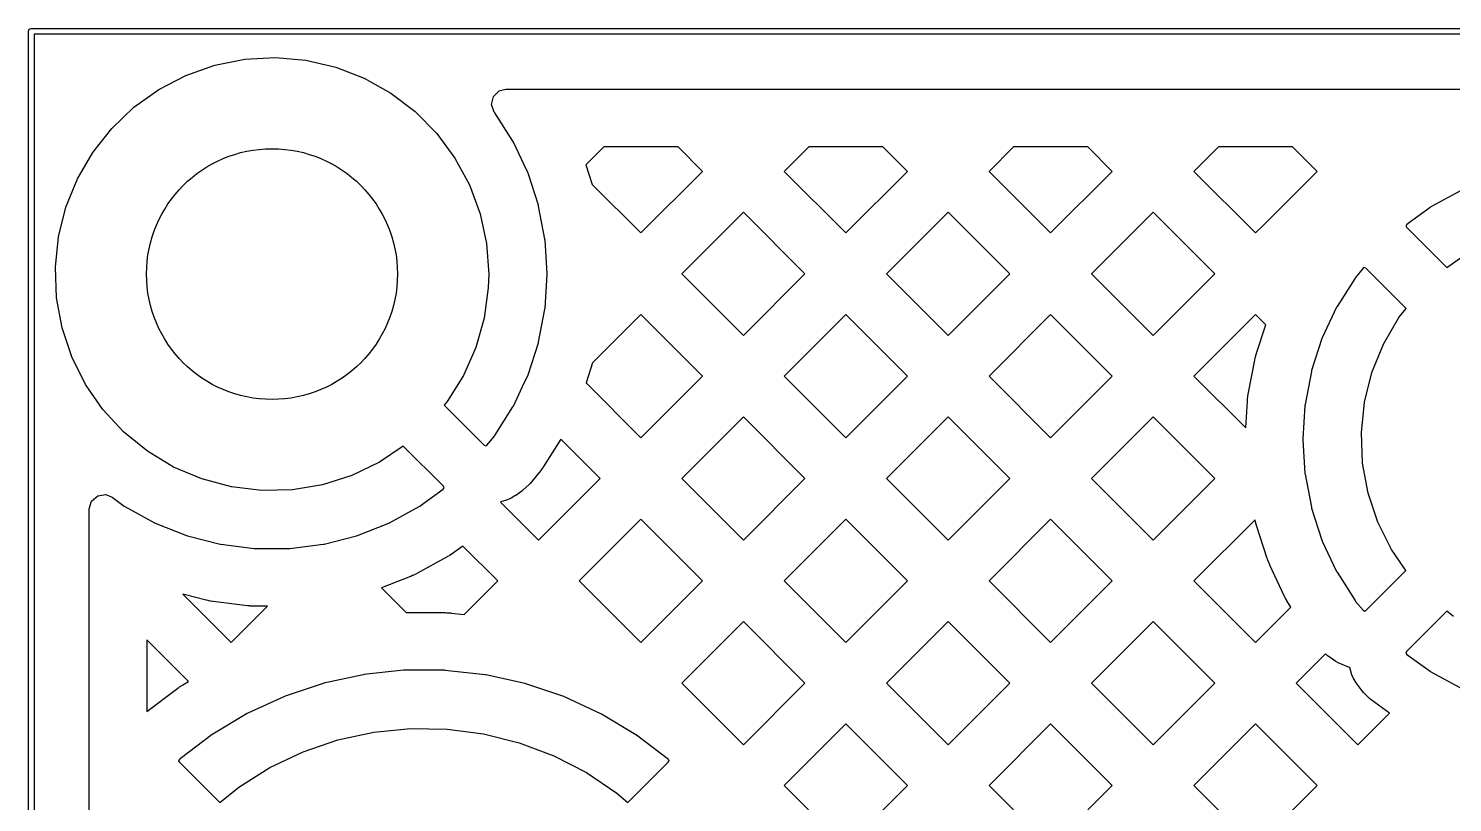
# Model space of a CAD drawing. Extents: x 54.1 to 108.3, y -71.1 to -40.8.
# Drawn here: x 54.06 to 66.55, y -47.64 to -40.84 of the extents above; entities that cross this region are included whole.
import ezdxf

# ---------------------------------------------------------------- set-up
doc = ezdxf.new("R2010")
doc.units = 0
doc.layers.add('BLACK', color=7, linetype='CONTINUOUS')

msp = doc.modelspace()

# ---------------------------------------------------------------- linework, layer by layer
at = {"layer": 'BLACK', "linetype": 'CONTINUOUS'}
for p, q in [((54.065, -40.87), (54.0723, -40.8523)), ((54.065, -71.07), (54.065, -40.87)), ((54.0723, -40.8523), (54.09, -40.845)), ((54.09, -40.845), (108.29, -40.845)), ((54.115, -40.895), (54.115, -71.045)), ((108.265, -40.895), (54.115, -40.895)), ((55.4454, -41.2563), (55.6986, -41.1673)), ((55.6986, -41.1673), (55.9619, -41.115)), ((55.9619, -41.115), (56.2298, -41.1002)), ((56.2298, -41.1002), (56.4972, -41.1234)), ((56.4972, -41.1234), (56.7587, -41.184)), ((56.7587, -41.184), (57.009, -41.2808)), ((55.2073, -41.38), (55.4454, -41.2563)), ((57.009, -41.2808), (57.2431, -41.412)), ((54.9889, -41.536), (55.2073, -41.38)), ((57.2431, -41.412), (57.4565, -41.5748)), ((58.1251, -41.5112), (58.1412, -41.442)), ((58.1412, -41.442), (58.1921, -41.3926)), ((58.1921, -41.3926), (58.2509, -41.378)), ((58.2509, -41.378), (107.656, -41.378)), ((54.7947, -41.7213), (54.9889, -41.536)), ((58.1489, -41.5781), (58.1251, -41.5112)), ((57.4565, -41.5748), (57.6448, -41.766)), ((58.1541, -41.5852), (58.1489, -41.5781)), ((58.3122, -41.8343), (58.1541, -41.5852)), ((54.6285, -41.932), (54.7947, -41.7213)), ((57.6448, -41.766), (57.8042, -41.9819)), ((54.4937, -42.1641), (54.6285, -41.932)), ((58.316, -41.8412), (58.3122, -41.8343)), ((58.41, -42.0409), (58.316, -41.8412)), ((59.1092, -41.884), (58.9523, -42.0409)), ((59.7596, -41.884), (59.1092, -41.884)), ((59.9746, -42.0991), (59.7596, -41.884)), ((60.9053, -41.884), (60.6902, -42.0991)), ((61.5556, -41.884), (60.9053, -41.884)), ((61.7707, -42.0991), (61.5556, -41.884)), ((62.7013, -41.884), (62.4863, -42.0991)), ((63.3517, -41.884), (62.7013, -41.884)), ((63.5667, -42.0991), (63.3517, -41.884)), ((64.4974, -41.884), (64.2823, -42.0991)), ((65.1477, -41.884), (64.4974, -41.884)), ((65.3628, -42.0991), (65.1477, -41.884)), ((57.8042, -41.9819), (57.9317, -42.2181)), ((58.4416, -42.1082), (58.41, -42.0409)), ((58.9523, -42.0409), (59.0083, -42.2132)), ((54.393, -42.4129), (54.4937, -42.1641)), ((58.4446, -42.1156), (58.4416, -42.1082)), ((58.5357, -42.3962), (58.4446, -42.1156)), ((59.4344, -42.6393), (59.9746, -42.0991)), ((60.6902, -42.0991), (61.2304, -42.6393)), ((61.2304, -42.6393), (61.7707, -42.0991)), ((62.4863, -42.0991), (63.0265, -42.6393)), ((63.0265, -42.6393), (63.5667, -42.0991)), ((63.5667, -42.0991), (63.5667, -42.0991)), ((64.2823, -42.0991), (64.8225, -42.6393)), ((64.8867, -42.5752), (65.3628, -42.0991)), ((57.9317, -42.2181), (58.0246, -42.4699)), ((59.0083, -42.2132), (59.4344, -42.6393)), ((66.6192, -42.2688), (66.3606, -42.4109)), ((54.3283, -42.6733), (54.393, -42.4129)), ((58.5377, -42.4039), (58.5357, -42.3962)), ((58.593, -42.6937), (58.5377, -42.4039)), ((66.354, -42.4152), (66.1488, -42.5643)), ((66.3606, -42.4109), (66.354, -42.4152)), ((58.0246, -42.4699), (58.081, -42.7323)), ((60.3324, -42.4568), (59.7922, -42.9971)), ((60.8727, -42.9971), (60.3324, -42.4568)), ((62.1285, -42.4568), (61.5882, -42.9971)), ((62.6687, -42.9971), (62.1285, -42.4568)), ((63.9245, -42.4568), (63.3843, -42.9971)), ((64.4648, -42.9971), (63.9245, -42.4568)), ((66.1488, -42.5643), (66.1403, -42.5752)), ((54.3009, -42.9403), (54.3283, -42.6733)), ((58.594, -42.7016), (58.593, -42.6937)), ((64.8225, -42.6393), (64.8867, -42.5752)), ((66.1403, -42.5752), (66.1473, -42.588)), ((66.1473, -42.588), (66.5009, -42.9417)), ((58.081, -42.7323), (58.1, -43)), ((58.6125, -42.996), (58.594, -42.7016)), ((54.3115, -43.2085), (54.3009, -42.9403)), ((65.7766, -42.9418), (65.7665, -42.949)), ((65.7899, -42.9491), (65.7766, -42.9418)), ((66.5009, -42.9417), (66.6573, -42.83)), ((58.1, -43), (58.0963, -43.1193)), ((58.594, -43.2984), (58.6125, -43.004)), ((58.6125, -43.004), (58.6125, -42.996)), ((59.7922, -42.9971), (60.3324, -43.5373)), ((60.3324, -43.5373), (60.8727, -42.9971)), ((61.5882, -42.9971), (62.1285, -43.5373)), ((62.1285, -43.5373), (62.6687, -42.9971)), ((62.6687, -42.9971), (62.6687, -42.9971)), ((63.3843, -42.9971), (63.9245, -43.5373)), ((63.9245, -43.5373), (64.4648, -42.9971)), ((65.6959, -43.0352), (65.5378, -43.2843)), ((65.7006, -43.0288), (65.6959, -43.0352)), ((65.7665, -42.949), (65.7006, -43.0288)), ((66.1422, -43.3014), (65.7899, -42.9491)), ((58.0963, -43.1193), (58.0605, -43.3853)), ((54.3597, -43.4725), (54.3115, -43.2085)), ((58.5377, -43.5961), (58.593, -43.3063)), ((58.593, -43.3063), (58.594, -43.2984)), ((65.534, -43.2912), (65.4084, -43.5582)), ((65.5378, -43.2843), (65.534, -43.2912)), ((66.0785, -43.382), (66.1422, -43.3014)), ((58.0605, -43.3853), (57.9877, -43.6436)), ((59.4344, -43.3549), (59.0111, -43.7781)), ((59.9746, -43.8951), (59.4344, -43.3549)), ((61.2304, -43.3549), (60.6902, -43.8951)), ((61.7707, -43.8951), (61.2304, -43.3549)), ((63.0265, -43.3549), (62.4863, -43.8951)), ((63.5667, -43.8951), (63.0265, -43.3549)), ((64.8226, -43.3549), (64.2823, -43.8951)), ((64.9126, -43.4449), (64.8226, -43.3549)), ((64.8318, -43.6936), (64.9126, -43.4449)), ((65.9437, -43.6141), (66.0785, -43.382)), ((54.4446, -43.7271), (54.3597, -43.4725)), ((65.4054, -43.5656), (65.3143, -43.8462)), ((65.4084, -43.5582), (65.4054, -43.5656)), ((57.9877, -43.6436), (57.8792, -43.8891)), ((58.4446, -43.8844), (58.5357, -43.6038)), ((58.5357, -43.6038), (58.5377, -43.5961)), ((64.8306, -43.6974), (64.8318, -43.6936)), ((65.843, -43.8629), (65.9437, -43.6141)), ((54.5646, -43.9672), (54.4446, -43.7271)), ((59.0111, -43.7781), (58.9538, -43.9547)), ((64.7592, -44.0528), (64.816, -43.7552)), ((64.816, -43.7552), (64.8168, -43.7513)), ((64.8168, -43.7513), (64.8203, -43.7357)), ((64.8203, -43.7357), (64.8212, -43.7319)), ((64.8212, -43.7319), (64.8251, -43.7165)), ((64.8251, -43.7165), (64.8262, -43.7127)), ((64.8262, -43.7127), (64.8306, -43.6974)), ((57.8792, -43.8891), (57.7371, -44.1168)), ((58.412, -43.9547), (58.4416, -43.8918)), ((58.4416, -43.8918), (58.4446, -43.8844)), ((59.4344, -44.4353), (59.9746, -43.8951)), ((60.6902, -43.8951), (61.2304, -44.4353)), ((61.2304, -44.4353), (61.7707, -43.8951)), ((62.4863, -43.8951), (63.0265, -44.4353)), ((63.0265, -44.4353), (63.5667, -43.8951)), ((63.5667, -43.8951), (63.5667, -43.8951)), ((64.2823, -43.8951), (64.7366, -44.3494)), ((65.3123, -43.8539), (65.257, -44.1437)), ((65.3143, -43.8462), (65.3123, -43.8539)), ((65.7783, -44.1233), (65.843, -43.8629)), ((54.7172, -44.188), (54.5646, -43.9672)), ((58.316, -44.1588), (58.412, -43.9547)), ((58.9538, -43.9547), (59.4344, -44.4353)), ((64.7561, -44.0724), (64.7585, -44.0567)), ((64.7585, -44.0567), (64.7592, -44.0528)), ((54.8994, -44.385), (54.7172, -44.188)), ((57.7371, -44.1168), (57.7092, -44.15)), ((57.7092, -44.15), (58.0601, -44.5009)), ((58.1541, -44.4148), (58.3122, -44.1657)), ((58.3122, -44.1657), (58.316, -44.1588)), ((64.7366, -44.3494), (64.7513, -44.1158)), ((64.7513, -44.1158), (64.7516, -44.1119)), ((64.7516, -44.1119), (64.7531, -44.096)), ((64.7531, -44.096), (64.7535, -44.0921)), ((64.7535, -44.0921), (64.7555, -44.0764)), ((64.7555, -44.0764), (64.7561, -44.0724)), ((65.256, -44.1516), (65.2375, -44.446)), ((65.257, -44.1437), (65.256, -44.1516)), ((65.7509, -44.3903), (65.7783, -44.1233)), ((60.3324, -44.2529), (59.7922, -44.7931)), ((60.8727, -44.7931), (60.3324, -44.2529)), ((62.1285, -44.2529), (61.5882, -44.7931)), ((62.6687, -44.7931), (62.1285, -44.2529)), ((63.9245, -44.2529), (63.3843, -44.7931)), ((64.4648, -44.7931), (63.9245, -44.2529)), ((55.1075, -44.5545), (54.8994, -44.385)), ((58.0835, -44.501), (58.1494, -44.4212)), ((58.1494, -44.4212), (58.1541, -44.4148)), ((65.2375, -44.446), (65.2375, -44.454)), ((65.7615, -44.6585), (65.7509, -44.3903)), ((55.3374, -44.6929), (55.1075, -44.5545)), ((57.3511, -44.5103), (57.1414, -44.6504)), ((57.7027, -44.862), (57.3511, -44.5103)), ((58.0601, -44.5009), (58.0734, -44.5082)), ((58.0734, -44.5082), (58.0835, -44.501)), ((58.732, -44.4485), (58.5792, -44.6893)), ((59.0766, -44.7931), (58.732, -44.4485)), ((65.2375, -44.454), (65.256, -44.7484)), ((55.5846, -44.7976), (55.3374, -44.6929)), ((57.1414, -44.6504), (56.8994, -44.7666)), ((58.577, -44.6926), (58.5681, -44.7058)), ((58.5792, -44.6893), (58.577, -44.6926)), ((65.8097, -44.9225), (65.7615, -44.6585)), ((55.844, -44.8663), (55.5846, -44.7976)), ((56.8994, -44.7666), (56.6435, -44.8475)), ((58.5418, -44.7407), (58.4628, -44.8363)), ((58.5364, -45.3334), (59.0766, -44.7931)), ((58.5443, -44.7376), (58.5418, -44.7407)), ((58.5541, -44.725), (58.5443, -44.7376)), ((58.5565, -44.7219), (58.5541, -44.725)), ((58.5658, -44.7091), (58.5565, -44.7219)), ((58.5681, -44.7058), (58.5658, -44.7091)), ((59.7922, -44.7931), (60.3324, -45.3334)), ((60.3324, -45.3334), (60.8727, -44.7931)), ((61.5882, -44.7931), (62.1285, -45.3334)), ((62.1285, -45.3334), (62.6687, -44.7931)), ((62.6687, -44.7931), (62.6687, -44.7931)), ((63.3843, -44.7931), (63.9245, -45.3334)), ((63.9245, -45.3334), (64.4648, -44.7931)), ((65.256, -44.7484), (65.257, -44.7563)), ((65.257, -44.7563), (65.3123, -45.0461)), ((54.618, -44.9917), (54.6717, -44.9452)), ((54.6717, -44.9452), (54.7419, -44.9351)), ((54.7419, -44.9351), (54.7981, -44.9579)), ((56.1105, -44.8979), (55.844, -44.8663)), ((56.3788, -44.8916), (56.1105, -44.8979)), ((56.6435, -44.8475), (56.3788, -44.8916)), ((57.5426, -45.001), (57.7012, -44.8857)), ((57.7012, -44.8857), (57.7097, -44.8748)), ((57.7097, -44.8748), (57.7027, -44.862)), ((58.3372, -44.9414), (58.3291, -44.9467)), ((58.3903, -44.9037), (58.3372, -44.9414)), ((58.403, -44.8933), (58.3903, -44.9037)), ((58.4515, -44.8482), (58.403, -44.8933)), ((58.4628, -44.8363), (58.4515, -44.8482)), ((65.8946, -45.1771), (65.8097, -44.9225)), ((54.598, -45.0598), (54.618, -44.9917)), ((54.598, -47.8051), (54.598, -45.0598)), ((54.7981, -44.9579), (54.904, -45.0348)), ((54.904, -45.0348), (54.9106, -45.0391)), ((54.9106, -45.0391), (55.1692, -45.1812)), ((57.2308, -45.1812), (57.4893, -45.0391)), ((57.4893, -45.0391), (57.496, -45.0348)), ((57.496, -45.0348), (57.5426, -45.001)), ((58.2048, -44.9967), (58.204, -45.001)), ((58.204, -45.001), (58.5364, -45.3334)), ((58.264, -44.9804), (58.2048, -44.9967)), ((58.2956, -44.9669), (58.264, -44.9804)), ((58.3291, -44.9467), (58.2956, -44.9669)), ((65.3123, -45.0461), (65.3143, -45.0538)), ((65.3143, -45.0538), (65.4054, -45.3344)), ((55.1692, -45.1812), (55.1764, -45.1846)), ((55.1764, -45.1846), (55.4507, -45.2932)), ((56.9493, -45.2932), (57.2236, -45.1846)), ((57.2236, -45.1846), (57.2308, -45.1812)), ((59.4344, -45.1509), (58.8942, -45.6912)), ((59.9746, -45.6912), (59.4344, -45.1509)), ((61.2304, -45.1509), (60.6902, -45.6912)), ((61.7707, -45.6912), (61.2304, -45.1509)), ((63.0265, -45.1509), (62.4863, -45.6912)), ((63.5667, -45.6912), (63.0265, -45.1509)), ((64.8183, -45.1552), (64.2823, -45.6912)), ((64.8203, -45.1643), (64.8183, -45.1552)), ((64.8212, -45.1681), (64.8203, -45.1643)), ((64.8251, -45.1835), (64.8212, -45.1681)), ((64.8262, -45.1873), (64.8251, -45.1835)), ((64.8306, -45.2026), (64.8262, -45.1873)), ((66.0146, -45.4172), (65.8946, -45.1771)), ((55.4507, -45.2932), (55.4582, -45.2957)), ((55.4582, -45.2957), (55.7441, -45.369)), ((56.6559, -45.369), (56.9418, -45.2957)), ((56.9418, -45.2957), (56.9493, -45.2932)), ((64.8318, -45.2064), (64.8306, -45.2026)), ((64.9254, -45.4946), (64.8318, -45.2064)), ((55.7441, -45.369), (55.7518, -45.3705)), ((55.7518, -45.3705), (56.0446, -45.4075)), ((56.0446, -45.4075), (56.0525, -45.408)), ((56.0525, -45.408), (56.3475, -45.408)), ((56.3475, -45.408), (56.3554, -45.4075)), ((56.3554, -45.4075), (56.6482, -45.3705)), ((56.6482, -45.3705), (56.6559, -45.369)), ((57.8735, -45.3861), (57.7902, -45.4465)), ((58.1786, -45.6912), (57.8735, -45.3861)), ((65.4054, -45.3344), (65.4084, -45.3418)), ((65.4084, -45.3418), (65.534, -45.6088)), ((66.1409, -45.5999), (66.0146, -45.4172)), ((57.7366, -45.4806), (57.4711, -45.6265)), ((57.74, -45.4786), (57.7366, -45.4806)), ((57.7538, -45.4705), (57.74, -45.4786)), ((57.7571, -45.4684), (57.7538, -45.4705)), ((57.7705, -45.4599), (57.7571, -45.4684)), ((57.7738, -45.4578), (57.7705, -45.4599)), ((57.787, -45.4488), (57.7738, -45.4578)), ((57.7902, -45.4465), (57.787, -45.4488)), ((64.9267, -45.4983), (64.9254, -45.4946)), ((64.9321, -45.5133), (64.9267, -45.4983)), ((64.9335, -45.517), (64.9321, -45.5133)), ((64.9393, -45.5317), (64.9335, -45.517)), ((64.9409, -45.5354), (64.9393, -45.5317)), ((64.9472, -45.55), (64.9409, -45.5354)), ((64.9488, -45.5536), (64.9472, -45.55)), ((65.0778, -45.8278), (64.9488, -45.5536)), ((57.4136, -45.6536), (57.1607, -45.7537)), ((57.4172, -45.6521), (57.4136, -45.6536)), ((57.4319, -45.6457), (57.4172, -45.6521)), ((57.4355, -45.6441), (57.4319, -45.6457)), ((57.4498, -45.6374), (57.4355, -45.6441)), ((57.4533, -45.6356), (57.4498, -45.6374)), ((57.4676, -45.6284), (57.4533, -45.6356)), ((57.4711, -45.6265), (57.4676, -45.6284)), ((57.8839, -45.9858), (58.1786, -45.6912)), ((58.8942, -45.6912), (59.4344, -46.2314)), ((59.4344, -46.2314), (59.9746, -45.6912)), ((60.6902, -45.6912), (61.2304, -46.2314)), ((61.2304, -46.2314), (61.7707, -45.6912)), ((62.4863, -45.6912), (63.0265, -46.2314)), ((63.0265, -46.2314), (63.5667, -45.6912)), ((63.5667, -45.6912), (63.5667, -45.6912)), ((64.2823, -45.6912), (64.8226, -46.2314)), ((65.534, -45.6088), (65.5378, -45.6157)), ((65.5378, -45.6157), (65.6959, -45.8648)), ((65.7888, -45.952), (66.1409, -45.5999)), ((55.6221, -45.8601), (55.4189, -45.808)), ((55.4189, -45.808), (55.8423, -46.2314)), ((57.1607, -45.7537), (57.3767, -45.9697)), ((55.6259, -45.8611), (55.6221, -45.8601)), ((55.6415, -45.8645), (55.6259, -45.8611)), ((55.6454, -45.8653), (55.6415, -45.8645)), ((55.6609, -45.8683), (55.6454, -45.8653)), ((55.6648, -45.869), (55.6609, -45.8683)), ((55.6806, -45.8715), (55.6648, -45.869)), ((55.6845, -45.872), (55.6806, -45.8715)), ((55.9851, -45.91), (55.6845, -45.872)), ((55.8423, -46.2314), (56.1597, -45.914)), ((55.989, -45.9104), (55.9851, -45.91)), ((56.0049, -45.9119), (55.989, -45.9104)), ((56.0088, -45.9123), (56.0049, -45.9119)), ((56.0246, -45.9132), (56.0088, -45.9123)), ((56.0286, -45.9134), (56.0246, -45.9132)), ((56.0445, -45.9139), (56.0286, -45.9134)), ((56.0485, -45.914), (56.0445, -45.9139)), ((56.1597, -45.914), (56.0485, -45.914)), ((64.8226, -46.2314), (65.1325, -45.9214)), ((65.0796, -45.8314), (65.0778, -45.8278)), ((65.0868, -45.8456), (65.0796, -45.8314)), ((65.0887, -45.8491), (65.0868, -45.8456)), ((65.0963, -45.8629), (65.0887, -45.8491)), ((65.0983, -45.8664), (65.0963, -45.8629)), ((65.1064, -45.8801), (65.0983, -45.8664)), ((65.1085, -45.8835), (65.1064, -45.8801)), ((65.1325, -45.9214), (65.1085, -45.8835)), ((65.6959, -45.8648), (65.7006, -45.8712)), ((65.7006, -45.8712), (65.7655, -45.9498)), ((57.3767, -45.9697), (57.7168, -45.9703)), ((57.7168, -45.9703), (57.7202, -45.9704)), ((57.7202, -45.9704), (57.734, -45.9708)), ((57.734, -45.9708), (57.7374, -45.9709)), ((57.7374, -45.9709), (57.751, -45.9717)), ((57.751, -45.9717), (57.7544, -45.9719)), ((57.7544, -45.9719), (57.7681, -45.973)), ((57.7681, -45.973), (57.7715, -45.9734)), ((57.7715, -45.9734), (57.8839, -45.9858)), ((60.3324, -46.049), (59.7922, -46.5892)), ((60.8727, -46.5892), (60.3324, -46.049)), ((62.1285, -46.049), (61.5882, -46.5892)), ((62.6687, -46.5892), (62.1285, -46.049)), ((63.9245, -46.049), (63.3843, -46.5892)), ((64.4648, -46.5892), (63.9245, -46.049)), ((65.7655, -45.9498), (65.778, -45.9582)), ((65.778, -45.9582), (65.7888, -45.952)), ((66.5008, -45.9584), (66.1469, -46.3123)), ((66.5575, -46.0045), (66.5008, -45.9584)), ((55.4687, -46.5734), (55.104, -46.2087)), ((55.104, -46.2087), (55.104, -46.8376)), ((66.1469, -46.3123), (66.1403, -46.3244)), ((65.4367, -46.3329), (65.1803, -46.5892)), ((65.4531, -46.3478), (65.4367, -46.3329)), ((65.4673, -46.3589), (65.4531, -46.3478)), ((65.5261, -46.3987), (65.4673, -46.3589)), ((65.5478, -46.4104), (65.5261, -46.3987)), ((65.6392, -46.4488), (65.5478, -46.4104)), ((66.1403, -46.3244), (66.1491, -46.336)), ((66.1491, -46.336), (66.354, -46.4848)), ((56.998, -46.5145), (56.6546, -46.5894)), ((57.0047, -46.5134), (56.998, -46.5145)), ((57.3542, -46.476), (57.0047, -46.5134)), ((57.361, -46.4757), (57.3542, -46.476)), ((57.7125, -46.4763), (57.361, -46.4757)), ((57.7193, -46.4767), (57.7125, -46.4763)), ((58.0687, -46.5153), (57.7193, -46.4767)), ((58.0754, -46.5164), (58.0687, -46.5153)), ((58.4039, -46.5892), (58.0754, -46.5164)), ((65.6497, -46.4515), (65.6392, -46.4488)), ((65.6674, -46.5162), (65.6497, -46.4515)), ((65.682, -46.5494), (65.6674, -46.5162)), ((65.7069, -46.5894), (65.682, -46.5494)), ((66.354, -46.4848), (66.3606, -46.4891)), ((66.3606, -46.4891), (66.6192, -46.6312)), ((55.104, -46.8376), (55.3732, -46.6339)), ((55.3732, -46.6339), (55.376, -46.6319)), ((55.376, -46.6319), (55.3872, -46.6239)), ((55.3872, -46.6239), (55.39, -46.622)), ((55.39, -46.622), (55.4013, -46.6144)), ((55.4013, -46.6144), (55.4041, -46.6125)), ((55.4041, -46.6125), (55.4157, -46.6051)), ((55.4157, -46.6051), (55.4186, -46.6033)), ((55.4186, -46.6033), (55.4687, -46.5734)), ((56.648, -46.5912), (56.3147, -46.7027)), ((56.6546, -46.5894), (56.648, -46.5912)), ((58.4186, -46.5924), (58.4039, -46.5892)), ((58.4251, -46.5943), (58.4186, -46.5924)), ((58.7581, -46.707), (58.4251, -46.5943)), ((59.7922, -46.5892), (60.3324, -47.1294)), ((60.3324, -47.1294), (60.8727, -46.5892)), ((61.5882, -46.5892), (62.1285, -47.1294)), ((62.1285, -47.1294), (62.6687, -46.5892)), ((62.6687, -46.5892), (62.6687, -46.5892)), ((63.3843, -46.5892), (63.9245, -47.1294)), ((63.9245, -47.1294), (64.4648, -46.5892)), ((65.1803, -46.5892), (65.7206, -47.1294)), ((65.7135, -46.599), (65.7069, -46.5894)), ((65.7575, -46.6569), (65.7135, -46.599)), ((65.7697, -46.6707), (65.7575, -46.6569)), ((65.8226, -46.7226), (65.7697, -46.6707)), ((56.3084, -46.7052), (55.989, -46.8521)), ((56.3147, -46.7027), (56.3084, -46.7052)), ((58.7644, -46.7095), (58.7581, -46.707)), ((59.0832, -46.8575), (58.7644, -46.7095)), ((65.8367, -46.7345), (65.8226, -46.7226)), ((65.9982, -46.8518), (65.8367, -46.7345)), ((55.983, -46.8553), (55.6814, -47.0358)), ((55.989, -46.8521), (55.983, -46.8553)), ((59.0892, -46.8607), (59.0832, -46.8575)), ((59.3902, -47.0422), (59.0892, -46.8607)), ((65.7206, -47.1294), (65.9982, -46.8518)), ((55.6758, -47.0396), (55.3954, -47.2516)), ((55.6814, -47.0358), (55.6758, -47.0396)), ((56.778, -47.0871), (57.093, -47.0185)), ((57.093, -47.0185), (57.4137, -46.9865)), ((57.4137, -46.9865), (57.7361, -46.9915)), ((57.7361, -46.9915), (58.0557, -47.0336)), ((58.0557, -47.0336), (58.3683, -47.1121)), ((59.3958, -47.0461), (59.3902, -47.0422)), ((59.6754, -47.2591), (59.3958, -47.0461)), ((61.2304, -46.947), (60.6902, -47.4872)), ((61.7707, -47.4872), (61.2304, -46.947)), ((63.0265, -46.947), (62.4863, -47.4872)), ((63.5667, -47.4872), (63.0265, -46.947)), ((64.8225, -46.947), (64.2823, -47.4872)), ((65.3628, -47.4872), (64.8225, -46.947)), ((56.1821, -47.3303), (56.473, -47.1916)), ((56.473, -47.1916), (56.778, -47.0871)), ((58.3683, -47.1121), (58.6699, -47.2261)), ((55.389, -47.2572), (55.3809, -47.2709)), ((55.3809, -47.2709), (55.381, -47.2717)), ((55.381, -47.2717), (55.386, -47.2798)), ((55.386, -47.2798), (55.7418, -47.6356)), ((55.3902, -47.256), (55.389, -47.2572)), ((55.3954, -47.2516), (55.3902, -47.256)), ((58.6699, -47.2261), (58.9563, -47.3739)), ((59.32, -47.6358), (59.6738, -47.282)), ((59.6738, -47.282), (59.6814, -47.268)), ((59.6768, -47.2603), (59.6754, -47.2591)), ((59.6813, -47.2671), (59.6768, -47.2603)), ((59.6814, -47.268), (59.6813, -47.2671)), ((55.909, -47.5016), (56.1821, -47.3303)), ((58.9563, -47.3739), (59.2239, -47.5537)), ((55.7418, -47.6356), (55.909, -47.5016)), ((59.2239, -47.5537), (59.32, -47.6358)), ((60.6902, -47.4872), (61.2304, -48.0274)), ((61.2304, -48.0274), (61.7707, -47.4872)), ((62.4863, -47.4872), (63.0265, -48.0274)), ((63.0265, -48.0274), (63.5667, -47.4872)), ((63.5667, -47.4872), (63.5667, -47.4872)), ((64.2823, -47.4872), (64.8226, -48.0274)), ((64.8226, -48.0274), (65.3628, -47.4872))]:
    msp.add_line(p, q, dxfattribs=at)
at = {"layer": 'BLACK'}
msp.add_circle((56.2, -43), 1.1, dxfattribs=at)
msp.add_circle((56.2, -43), 1.1, dxfattribs=at)

doc.saveas('drawing.dxf')
